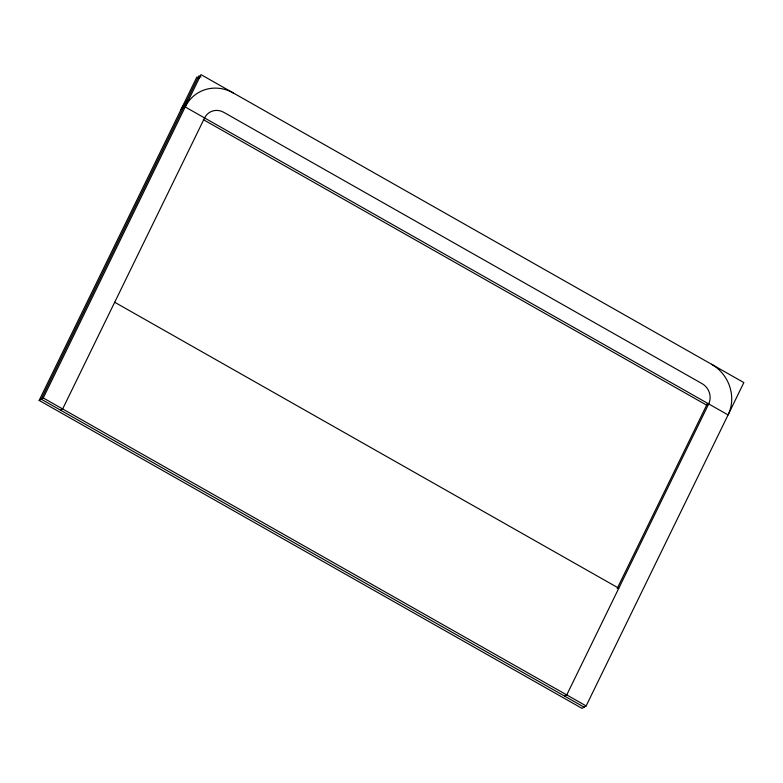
<?xml version="1.0" encoding="UTF-8"?>
<svg xmlns="http://www.w3.org/2000/svg" width="783" height="783" viewBox="0 0 783 783"><rect width="100%" height="100%" fill="white"/><g stroke="black" fill="none" stroke-linecap="round" stroke-linejoin="round"><path stroke-width="1.17" d="M39.15 400.416L43.261 397.96L200.967 74.62L743.85 382.584L586.144 705.923L582.033 708.38L39.15 400.416L196.856 77.077L198.98 78.28M617.19 588.542L706.638 405.154A15.131 14.104 59.1 0 0 707.225 403.754M60.594 410.184L62.65 408.961L204.578 117.949A15.131 14.104 59.1 0 1 223.821 112.351L702.077 383.65A15.131 14.104 59.1 0 1 708.693 403.92L566.755 694.932L564.7 696.156M233.275 92.952A37.829 35.264 59.1 0 0 185.189 106.948L181.088 109.405A37.829 35.264 59.1 0 1 187.538 100.312M706.638 405.154L708.693 403.92M201.035 77.047L198.911 75.843L41.205 399.183L584.089 707.157M185.189 106.948L728.082 414.921A37.829 35.264 59.1 0 0 711.532 364.252M203.326 119.633L706.902 405.3M114.69 302.258L618.795 588.229M43.261 397.96L586.144 705.923M183.144 108.181A37.829 35.264 59.1 0 1 188.321 100.439"/></g></svg>
